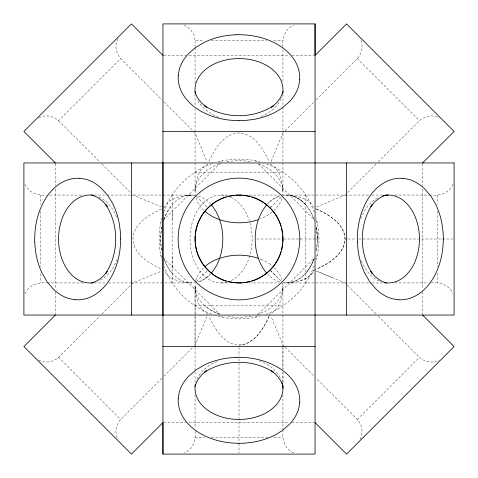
<?xml version="1.0" encoding="UTF-8"?>
<svg xmlns="http://www.w3.org/2000/svg" width="478" height="478" viewBox="0 0 478 478"><rect width="100%" height="100%" fill="white"/><g stroke="black" fill="none" stroke-linecap="round" stroke-linejoin="round"><path stroke-width="0.36" stroke-dasharray="2.39 1.79" d="M172.158 267.561L172.158 256.686M172.158 219.569L172.158 211.312M212.065 163.775C195.783 169.415 181.664 180.732 172.158 195.06L172.158 282.94C181.682 297.286 195.825 308.621 212.142 314.255M195.06 286.262L195.06 346.634L195.06 286.262C195.58 293.952 196.691 302.06 201.226 308.519A22.119 15.631 90 0 0 204.297 311.823L207.912 314.01M293.617 452.911C285.061 449.386 281.924 439.868 282.94 431.258M282.94 430.517L282.94 394.852M282.94 382.227L282.94 372.565M282.94 369.596L282.94 347.309M265.935 314.225C282.283 308.669 296.163 297.095 305.842 282.94L305.842 195.06C296.145 180.881 282.241 169.296 265.858 163.745M316.012 226.566C317.756 234.728 317.756 243.272 316.012 251.434M316.538 209.047C329.444 214.933 345.773 224.487 344.997 240.757C344.076 249.546 337.444 256.363 330.537 261.215M316.072 208.838C328.756 214.61 344.309 223.363 345.08 239C344.369 254.445 329.031 263.181 316.538 268.953M161.875 218.099C158.116 231.705 158.122 246.385 161.899 259.984M316.125 259.901C319.913 246.295 319.913 231.615 316.101 218.016M195.06 431.258C196.07 439.868 192.945 449.386 184.389 452.911M282.94 46.742C281.93 38.126 285.109 28.614 293.653 25.089M163.745 212.142L168.405 201.387L172.158 195.06M314.255 265.858L309.595 276.613L305.842 282.94M206.866 316.55L195.06 345.08L193.476 346.664M271.104 161.462L282.94 132.92L284.524 131.336M269.389 315.552L270.052 313.998L273.679 311.823A22.036 15.601 90 0 0 276.762 308.525C281.315 302.072 282.414 293.952 282.94 286.262L282.94 346.634M268.911 316.657L267.71 319.28M269.162 316.072C263.276 329.169 253.716 345.725 237.243 344.997C228.454 344.076 221.631 337.444 216.785 330.537M209.029 161.45C214.825 148.969 223.555 133.631 239 132.92C254.445 133.631 263.181 148.969 268.953 161.462M163.99 207.93L166.171 204.309A22.096 15.625 0 0 1 169.475 201.232C175.934 196.685 184.048 195.58 191.738 195.06L131.366 195.06M267.083 320.583C261.46 331.696 252.766 344.602 239 345.08M25.089 293.653C28.614 285.109 38.126 281.93 46.742 282.94M452.911 184.383C449.386 192.939 439.868 196.07 431.258 195.06M316.167 99.693L357.305 58.555C362.121 53.279 363.704 44.992 360.054 38.706M161.833 378.307L120.695 419.445C115.879 424.721 114.296 433.008 117.947 439.294M117.947 38.706C114.296 44.992 115.885 53.279 120.695 58.555L161.833 99.693M360.054 439.294C363.704 433.008 362.115 424.721 357.305 419.445L316.167 378.307M286.262 282.94C300.076 282.785 309.965 270.44 314.148 258.383A43.94 31.07 90 0 1 282.641 282.641A43.94 31.07 0 0 1 257.182 314.548M38.706 117.947C44.992 114.296 53.279 115.879 58.555 120.695L120.695 58.555M160.668 222.808L161.863 221.607M163.452 220.818A43.94 31.07 -90 0 1 163.852 219.617L219.617 163.852A43.94 31.07 0 0 1 220.818 163.452M221.607 161.863L222.808 160.668C235.045 158.338 247.879 158.463 259.901 161.875M38.706 360.054C44.992 363.704 53.279 362.115 58.555 357.305L99.693 316.167M101.802 314.058L130.811 285.049M131.336 284.524L132.92 282.94L161.45 271.122M285.049 130.811L314.058 101.802M196.362 281.638L207.53 270.488M270.494 207.506L281.638 196.362M163.942 376.198L192.951 347.189M316.538 206.896L345.08 195.06L347.189 192.951M347.715 192.425L376.198 163.942M378.307 161.833L419.445 120.695C424.721 115.885 433.008 114.296 439.294 117.947M218.099 316.125C230.121 319.537 242.955 319.663 255.192 317.332L256.393 316.137M258.383 314.148L314.148 258.383A43.94 31.07 -90 0 1 305.842 273.117M316.137 256.393L317.332 255.192M357.305 419.445L419.445 357.305C424.721 362.121 433.008 363.704 439.294 360.054M270.47 207.512L271.319 206.669M304.127 279.272L308.519 276.774A22.119 15.631 0 0 0 311.823 273.703L314.01 270.088L311.823 273.679A22.036 15.601 0.1 0 1 308.525 276.762C303.1 280.598 296.39 282.002 289.889 282.641M207.93 163.99L204.309 166.171A22.096 15.625 -90 0 0 201.232 169.475C196.685 175.934 195.58 184.048 195.06 191.738L195.06 131.366M161.45 209.029C148.969 214.825 133.631 223.555 132.92 239C133.631 254.445 148.969 263.175 161.45 268.971M300.62 280.598L302.431 279.971M218.016 161.899L222.808 160.668M255.192 317.332L259.984 316.101M184.347 25.089L190.083 28.847L193.847 34.577L195.06 40.797L204.22 40.797M211.306 40.797L266.694 40.797M273.78 40.797L282.94 40.797M163.697 55.4L186.061 55.4M189.049 55.4L288.951 55.4M291.939 55.4L314.303 55.4M195.06 172.158L282.94 172.158M25.089 184.347C28.614 192.891 38.126 196.07 46.742 195.06M49.712 195.06L83.148 195.06M94.094 195.06L106.176 195.06M106.917 195.06L130.691 195.06M221.075 195.06L228.478 195.06M249.205 195.06L279.558 195.06M282.516 195.06L369.596 195.06M371.944 195.06L382.412 195.06M394.852 195.06L430.517 195.06M256.656 239L282.217 239M283.669 239L315.462 239M316.083 239L318.993 239M345.08 239L347.237 239M347.96 239L356.594 239M358.751 239L362.354 239M363.071 239L452.911 239M47.483 282.94L83.148 282.94M94.094 282.94L106.02 282.94M108.404 282.94L130.691 282.94M131.366 282.94L191.738 282.94C184.048 282.42 175.934 281.309 169.475 276.768A22.096 15.625 0 0 1 166.171 273.691L163.99 270.07M221.075 282.94L228.478 282.94M249.205 282.94L279.558 282.94M282.516 282.94L371.083 282.94M371.824 282.94L383.906 282.94M394.852 282.94L428.288 282.94M431.258 282.94C439.868 281.93 449.386 285.055 452.911 293.611M195.06 305.842L282.94 305.842M163.697 422.6L186.061 422.6M189.049 422.6L288.951 422.6M291.939 422.6L314.303 422.6M195.06 437.203L204.889 437.203M211.306 437.203L267.8 437.203M273.918 437.203L282.934 437.203M286.262 195.06C293.958 195.586 302.072 196.685 308.525 201.238A22.036 15.601 0 0 1 311.829 204.327L313.998 207.948L315.552 208.617M260.104 259.01L260.988 259.357M161.45 206.878L132.92 195.06L131.336 193.476M332.168 277.593L316.55 271.134L345.08 282.94L347.189 285.049M270.052 164.002L273.679 166.177A22.036 15.601 -89.9 0 1 276.762 169.475C281.315 175.934 282.42 184.048 282.94 191.738L282.94 131.366M269.347 263.778L272.179 265.893M305.842 204.883C301.648 200.18 296.169 196.488 289.889 195.359A43.94 31.07 -90 0 1 305.842 204.883L310.586 211.658L314.148 219.617A43.94 31.07 -90 0 1 314.548 220.818M357.305 58.555L419.445 120.695M255.192 160.668L256.393 161.863M258.383 163.852L314.148 219.617A43.94 31.07 90 0 0 282.641 195.359A43.94 31.07 0 0 0 257.182 163.452M316.137 221.607L317.332 222.808M163.942 101.802L192.951 130.811M193.476 131.336L195.06 132.92L206.878 161.45M347.715 285.575L376.198 314.058M378.307 316.167L419.445 357.305M196.362 196.362L207.53 207.512M270.494 270.494L281.638 281.638M270.47 270.488L276.762 276.768M58.555 120.695L99.693 161.833M101.802 163.942L130.811 192.951M284.524 346.664L282.94 345.08L271.104 316.538M285.049 347.189L314.058 376.198M160.668 255.192L161.863 256.393M163.452 257.182A43.94 31.07 90 0 0 163.852 258.383L219.617 314.148A44.161 31.201 0 0 1 204.889 305.836M221.607 316.137L222.808 317.332M58.555 357.305L120.695 419.445M305.842 195.06L309.642 201.471L314.225 212.065M172.158 282.94L168.358 276.529L163.775 265.935M437.203 195.06L437.203 204.22M437.203 211.306L437.203 266.694M437.203 273.111L437.203 282.94M422.6 163.697L422.6 186.061M422.6 189.049L422.6 288.951M422.6 291.939L422.6 314.303M282.94 49.712L282.94 83.148M282.94 94.094L282.94 106.176M282.94 106.917L282.94 130.691M282.94 347.381L282.94 368.998M282.94 371.98L282.94 382.412M239 347.237L239 356.594M239 358.751L239 362.354M239 363.071L239 441.851M239 443.423L239 452.911M195.06 40.797L195.06 46.742M195.06 47.483L195.06 83.148M195.06 94.094L195.06 106.02M195.06 108.404L195.06 130.691M195.06 347.309L195.06 371.083M195.06 371.824L195.06 383.906M195.06 394.852L195.06 428.288M55.4 163.697L55.4 186.061M55.4 189.049L55.4 288.951M55.4 291.939L55.4 314.303M40.797 195.06L40.797 204.22M40.797 211.306L40.797 266.694M40.797 273.78L40.797 282.94M163.834 219.611A44.06 31.172 90 0 1 172.152 204.871A43.94 31.07 -90 0 1 195.359 195.359A43.94 31.07 0 0 1 204.883 172.158A44.06 31.172 0 0 1 219.659 163.817M163.834 258.389A44.06 31.172 -90 0 0 172.152 273.129A43.94 31.07 90 0 0 188.111 282.641A43.94 31.07 -90 0 0 195.359 282.641A43.94 31.07 0 0 0 220.818 314.548M188.111 195.359A43.94 31.07 90 0 1 195.359 195.359M198.436 196.094A43.94 31.07 90 0 1 210.41 203.885M251.087 316.137A43.94 31.07 0 0 1 226.913 316.137M195.801 280.592A43.94 31.07 0 0 1 203.885 267.59M274.115 267.59A43.94 31.07 0 0 1 281.906 279.564M279.564 281.906A43.94 31.07 90 0 1 267.59 274.115M316.137 251.087A43.94 31.07 90 0 0 316.137 226.913A43.94 31.07 -90 0 1 317.332 239M281.906 198.436A43.94 31.07 0 0 1 274.115 210.41M203.885 210.41A43.94 31.07 0 0 1 196.094 198.436M226.913 161.863A43.94 31.07 0 0 1 251.087 161.863M226.727 282.205A43.94 31.07 -90 0 1 190.005 239A43.94 31.07 -90 0 1 226.727 195.795M230.79 197.265A43.94 31.07 -90 0 1 249.355 220.8M249.964 222.826A43.94 31.07 -90 0 1 230.79 280.735M261.012 259.327A41.962 29.72 -0.1 0 1 269.377 263.754M272.155 212.041A43.641 30.837 -0.1 0 1 260.08 218.93M163.864 219.629A44.06 31.148 -90 0 1 172.17 204.901M330.674 261.454A96.209 88.729 -88.7 0 1 314.034 270.148M216.857 330.495A96.215 88.454 3.4 0 1 208.97 316.095M172.17 273.099A44.06 31.148 90 0 1 163.864 258.371M280.998 98.761A43.94 31.07 0 0 1 259.184 117.224M218.816 117.224A43.94 31.07 0 0 1 197.002 98.761M379.239 280.998A43.94 31.07 -90 0 1 360.776 259.184M360.776 218.816A43.94 31.07 -90 0 1 379.239 197.002M197.002 379.239A43.94 31.07 0 0 1 218.816 360.776M259.184 360.776A43.94 31.07 0 0 1 280.998 379.239M98.761 197.002A43.94 31.07 -90 0 1 117.224 218.816M117.224 259.184A43.94 31.07 -90 0 1 98.761 280.998M198.436 281.906A43.94 31.07 -90 0 0 210.41 274.115A43.94 31.07 90 0 1 198.436 281.906M161.863 226.913A43.94 31.07 -90 0 0 161.863 251.087A43.94 31.07 90 0 1 161.863 226.913M279.564 196.094A43.94 31.07 90 0 0 267.59 203.885A43.94 31.07 -90 0 1 279.564 196.094"/><path stroke-width="0.72" d="M162.95 454.1L162.95 23.9L315.05 23.9L315.05 454.1L162.95 454.1L162.95 422.6L131.45 454.1L23.9 346.55L55.4 315.05M162.95 315.05L162.95 162.95M315.05 23.9L315.05 55.4L346.55 23.9L454.1 131.45L422.6 162.95M195.144 236.198L195.144 241.802M282.856 241.802L282.856 236.198M195.269 234.853L196.297 228.49L197.498 224.487M282.737 243.141L281.703 249.504M178.198 75.566L179.334 69.292A62.385 44.113 0 0 1 188.434 53.763L195.956 47.232L205.187 41.915A62.379 44.113 0 0 1 227.14 35.492L236.013 34.685M178.198 398.216L179.334 391.942A62.385 44.113 0 0 1 188.434 376.413L195.956 369.882L205.187 364.565A62.379 44.113 0 0 1 227.14 358.142L236.013 357.335M299.802 79.79L298.666 86.064A62.301 44.054 0 0 1 289.566 101.575L282.044 108.106L275.262 112.228A61.799 43.695 0 0 1 253.776 119.41L244.963 120.504L239 120.695M299.802 402.44L298.666 408.714A62.301 44.054 0 0 1 289.566 424.225L282.044 430.756L275.262 434.878A61.799 43.695 0 0 1 253.776 442.06L244.963 443.154L239 443.345M280.508 253.507L281.064 251.84M197.683 223.931C202.08 211.927 211.927 202.075 223.937 197.683M280.317 254.063C275.931 266.079 266.079 275.931 254.063 280.317M283.257 91.447L280.664 97.434L276.505 102.955L272.042 106.827M194.743 386.553L197.336 380.566L201.495 375.033L205.958 371.161M107.359 271.45L105.62 273.583C119.07 253.209 119.058 224.791 105.626 204.411L107.365 206.544M370.647 206.55L372.38 204.417C358.9 224.791 358.972 253.185 372.362 273.589L370.629 271.456M371.179 205.964L375.045 201.489L380.56 197.324L386.553 194.731M106.821 272.036L102.955 276.511L97.434 280.676L91.447 283.269M271.456 107.365L273.589 105.626C253.209 119.058 224.791 119.07 204.417 105.62L206.55 107.359M206.544 370.629L204.411 372.362C224.815 358.972 253.209 358.9 273.583 372.38L271.45 370.647M224.493 197.498L226.16 196.936M251.84 281.064L253.507 280.508M228.496 196.297L234.859 195.269M249.504 281.703L243.141 282.737M382.723 195.795L388.375 195.06M236.198 195.144L241.802 195.144M241.802 282.856L236.198 282.856M162.95 131.45L315.05 131.45M162.95 346.55L315.05 346.55M243.141 195.263L249.504 196.297M234.859 282.731L228.496 281.703M402.44 178.198L408.714 179.334A62.301 44.054 90 0 1 424.225 188.434L430.756 195.956L434.878 202.738A61.799 43.695 90 0 1 442.06 224.224L443.154 233.037L443.345 239M79.79 178.198L86.064 179.334A62.301 44.054 -90 0 1 101.575 188.434L108.106 195.956L112.228 202.738A61.799 43.695 -90 0 1 119.41 224.224L120.504 233.037L120.695 239M398.216 299.802L391.942 298.666A62.385 44.113 90 0 1 376.413 289.566L369.882 282.044L364.565 272.813A62.379 44.113 -90 0 1 358.142 250.86L357.335 241.988M75.566 299.802L69.292 298.666A62.385 44.113 90 0 1 53.763 289.566L47.232 282.044L41.915 272.813A62.379 44.113 90 0 1 35.492 250.86L34.685 241.988M251.84 196.936L253.507 197.492M224.493 280.502L226.16 281.064M254.063 197.683C266.079 202.069 275.931 211.921 280.317 223.937M223.937 280.317C211.927 275.925 202.08 266.073 197.683 254.069M386.553 283.257L380.566 280.664L375.033 276.505L371.161 272.042M91.447 194.743L97.434 197.336L102.955 201.495L106.827 205.958M204.883 211.312L208.653 214.222A41.968 29.672 0 0 0 217.024 218.625L219.617 219.617A43.94 31.07 0 0 0 258.383 219.617A43.94 31.07 90 0 0 266.688 273.117M205.964 106.821L201.489 102.955L197.324 97.434L194.731 91.447M272.036 371.179L276.511 375.045L280.676 380.56L283.269 386.553M162.95 55.4L131.45 23.9L23.9 131.45L55.4 162.95M422.6 315.05L454.1 346.55L346.55 454.1L315.05 422.6M280.508 224.493L281.064 226.16M197.498 253.513L196.297 249.51L195.269 243.147M281.703 228.496L282.737 234.859M282.205 382.723L282.94 388.375M346.55 162.95L346.55 315.05M131.45 162.95L131.45 315.05M258.455 219.671A43.851 30.951 -89.9 0 1 266.718 204.931M211.312 204.883A43.94 31.07 90 0 1 219.617 219.617A43.94 31.07 -90 0 1 219.617 258.383A43.94 31.07 90 0 1 211.312 273.117M219.617 258.383A43.94 31.07 0 0 1 258.383 258.383M204.799 266.64A43.635 31.01 0.2 0 1 219.539 258.263M195.466 93.849A43.94 31.07 0 0 1 239 58.555A43.94 31.07 0 0 1 282.534 93.849M384.151 195.466A43.94 31.07 -90 0 1 419.445 239A43.94 31.07 -90 0 1 384.151 282.534M282.534 384.151A43.94 31.07 0 0 1 239 419.445A43.94 31.07 0 0 1 195.466 384.151M93.849 282.534A43.94 31.07 -90 0 1 58.555 239A43.94 31.07 -90 0 1 93.849 195.466M120.635 239A60.784 42.978 90 0 1 75.572 299.748M34.757 241.982A60.748 42.954 -90 0 1 79.784 178.336M239 443.285A60.784 42.978 0 0 1 178.252 398.222M236.018 357.407A60.748 42.954 0 0 1 299.664 402.434M239 120.635A60.784 42.978 0 0 1 178.252 75.572M236.018 34.757A60.748 42.954 0 0 1 299.664 79.784M443.285 239A60.784 42.978 90 0 1 398.222 299.748M357.407 241.982A60.748 42.954 -90 0 1 402.434 178.336M299.837 239L299.563 244.957L298.015 253.77A61.961 61.961 0 0 1 289.584 272.813C285.187 279.451 279.445 285.175 272.807 289.572A62.355 62.355 0 0 1 250.854 298.666C243.057 300.262 234.949 300.256 227.152 298.672A62.349 62.349 0 0 1 205.187 289.572C198.543 285.187 192.813 279.451 188.422 272.813A62.319 62.319 0 0 1 179.334 250.854C177.738 243.057 177.75 234.949 179.328 227.146A62.319 62.319 0 0 1 188.428 205.187C192.813 198.549 198.549 192.819 205.187 188.422A62.349 62.349 0 0 1 227.152 179.334C234.949 177.738 243.057 177.744 250.854 179.328A62.355 62.355 0 0 1 272.801 188.434C279.445 192.819 285.181 198.555 289.584 205.187A61.961 61.961 0 0 1 298.015 224.23L299.563 233.043L299.837 239M454.1 162.95L23.9 162.95L23.9 315.05L454.1 315.05L454.1 162.95M213.702 274.928A43.94 43.94 0 0 0 282.761 242.949A43.94 43.94 0 0 0 220.537 199.129A43.94 43.94 0 0 0 213.702 274.928"/></g></svg>
